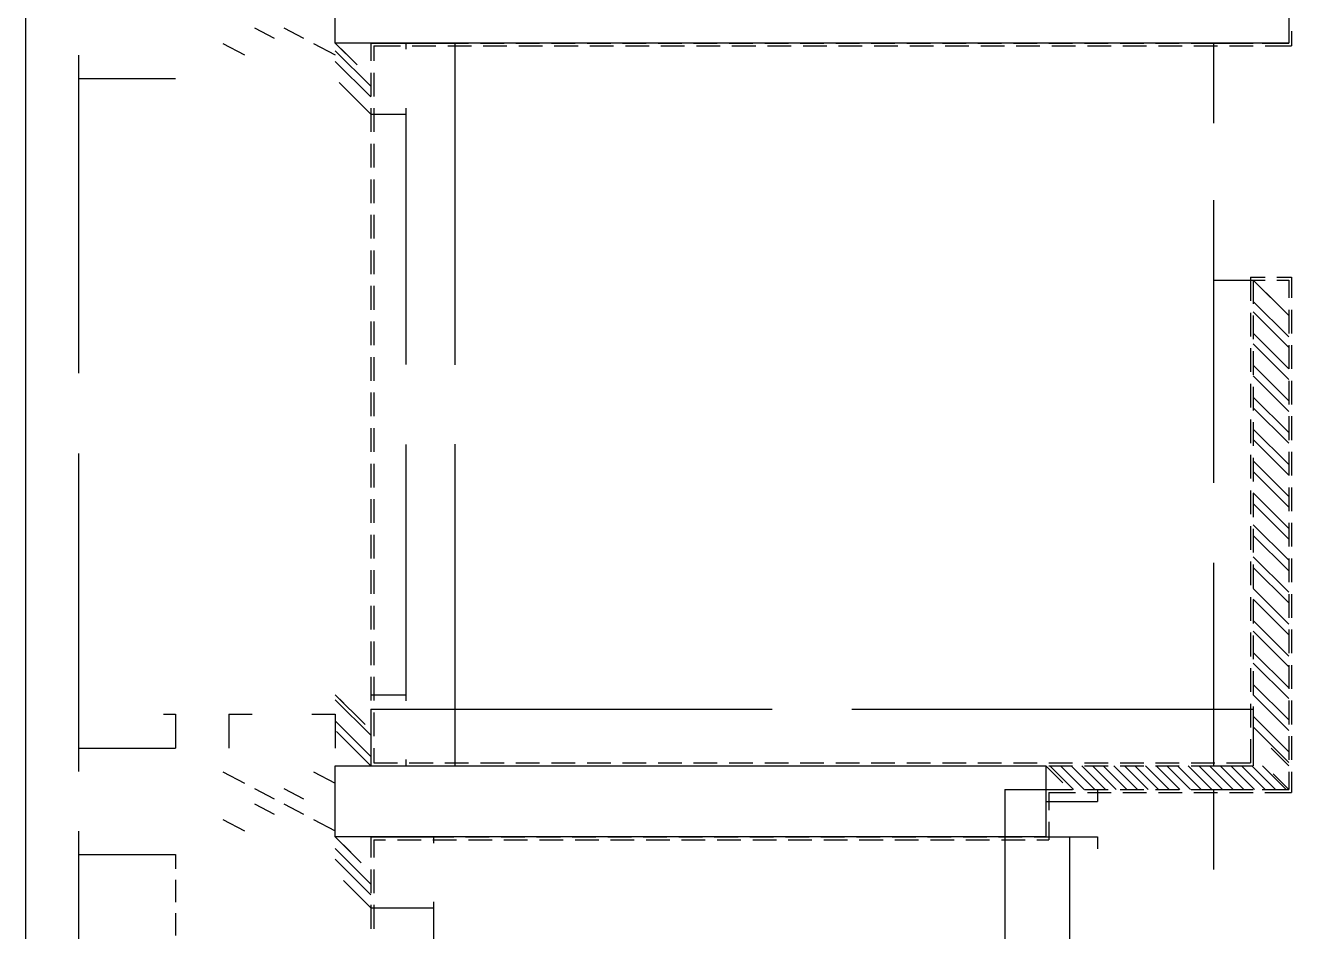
# Model space of a CAD drawing. Header units: metres. Extents: x -20.8 to 16.7, y -14.9 to 14.7.
# Drawn here: x -20.8 to -15.45, y -9.08 to -5.26 of the extents above; entities that cross this region are included whole.
import ezdxf

# ---------------------------------------------------------------- set-up
doc = ezdxf.new("R2010")
doc.units = ezdxf.units.M
doc.layers.add('CAD_PLAN_WALLS', color=8, linetype='Continuous')

msp = doc.modelspace()

# ---------------------------------------------------------------- linework, layer by layer
at = {"layer": 'CAD_PLAN_WALLS'}
for p, q in [((-20.7972, -1.8176), (-20.7975, -12.6575)), ((-19.4887, -5.3309), (-19.4887, -5.0309)), ((-15.4628, -5.031), (-15.4628, -5.331)), ((-15.4628, -5.206), (-15.4628, -5.3311)), ((-19.8299, -5.2668), (-19.747, -5.3105)), ((-19.7055, -5.2668), (-19.6225, -5.3105)), ((-15.4508, -5.2811), (-15.4508, -5.3431)), ((-19.9638, -5.3323), (-19.8714, -5.3809)), ((-19.581, -5.3323), (-19.4887, -5.3809)), ((-19.4887, -5.3309), (-19.4413, -5.3783)), ((-19.4887, -5.3309), (-19.3964, -5.4232)), ((-15.4628, -5.331), (-19.4887, -5.3309)), ((-19.3386, -5.3309), (-19.2261, -5.3309)), ((-19.3386, -5.3309), (-19.3386, -5.4059)), ((-19.3386, -5.3309), (-18.9839, -5.331)), ((-19.3386, -5.3309), (-19.1906, -5.3309)), ((-19.3266, -5.3429), (-19.3266, -5.4059)), ((-19.3266, -5.3429), (-19.2141, -5.3429)), ((-19.1906, -5.3308), (-19.1906, -5.3568)), ((-19.1761, -5.3309), (-19.0761, -5.3309)), ((-19.1641, -5.3429), (-19.0641, -5.3429)), ((-19.0261, -5.3309), (-18.926, -5.3309)), ((-19.0141, -5.3429), (-18.914, -5.3429)), ((-18.984, -5.3309), (-18.984, -6.6884)), ((-18.876, -5.3309), (-18.776, -5.3309)), ((-18.864, -5.3429), (-18.764, -5.3429)), ((-18.726, -5.3309), (-18.626, -5.3309)), ((-18.714, -5.3429), (-18.614, -5.3429)), ((-18.576, -5.3309), (-18.4759, -5.3309)), ((-18.564, -5.3429), (-18.4639, -5.3429)), ((-18.4259, -5.3309), (-18.3259, -5.331)), ((-18.4139, -5.343), (-18.3139, -5.343)), ((-18.2759, -5.331), (-18.1759, -5.331)), ((-18.2639, -5.343), (-18.1639, -5.343)), ((-18.1259, -5.331), (-18.0258, -5.331)), ((-18.1139, -5.343), (-18.0138, -5.343)), ((-17.9758, -5.331), (-17.8758, -5.331)), ((-17.9638, -5.343), (-17.8638, -5.343)), ((-17.8258, -5.331), (-17.7258, -5.331)), ((-17.8138, -5.343), (-17.7138, -5.343)), ((-17.6758, -5.331), (-17.5757, -5.331)), ((-17.6638, -5.343), (-17.5637, -5.343)), ((-17.5257, -5.331), (-17.4257, -5.331)), ((-17.5137, -5.343), (-17.4137, -5.343)), ((-17.3757, -5.331), (-17.2757, -5.331)), ((-17.3637, -5.343), (-17.2637, -5.343)), ((-17.2257, -5.331), (-17.1256, -5.331)), ((-17.2137, -5.343), (-17.1136, -5.343)), ((-17.0756, -5.331), (-16.9756, -5.331)), ((-17.0636, -5.343), (-16.9636, -5.343)), ((-16.9256, -5.331), (-16.8256, -5.331)), ((-16.9136, -5.343), (-16.8136, -5.343)), ((-16.7756, -5.331), (-16.6755, -5.331)), ((-16.7636, -5.343), (-16.6635, -5.343)), ((-16.6255, -5.331), (-16.5255, -5.331)), ((-16.6135, -5.343), (-16.5135, -5.343)), ((-16.4755, -5.331), (-16.3755, -5.331)), ((-16.4635, -5.343), (-16.3635, -5.343)), ((-16.3255, -5.331), (-16.2254, -5.331)), ((-16.3135, -5.343), (-16.2134, -5.343)), ((-16.1754, -5.331), (-16.0754, -5.331)), ((-16.1634, -5.343), (-16.0634, -5.343)), ((-16.0254, -5.331), (-15.9254, -5.331)), ((-16.0134, -5.343), (-15.9134, -5.343)), ((-15.8754, -5.331), (-15.7753, -5.331)), ((-15.8634, -5.343), (-15.7633, -5.3431)), ((-15.7814, -5.331), (-15.6128, -5.331)), ((-15.7813, -5.331), (-15.7813, -5.6685)), ((-15.7253, -5.3311), (-15.6253, -5.3311)), ((-15.7133, -5.3431), (-15.6133, -5.3431)), ((-15.5753, -5.3311), (-15.4628, -5.3311)), ((-15.5633, -5.3431), (-15.4508, -5.3431)), ((-20.5724, -5.3823), (-20.5724, -5.481)), ((-19.4887, -5.363), (-19.3386, -5.513)), ((-19.4887, -5.4079), (-19.3386, -5.5579)), ((-20.5725, -5.4809), (-20.1638, -5.481)), ((-20.5724, -5.4809), (-20.5725, -6.7243)), ((-20.5725, -5.4809), (-20.1638, -5.481)), ((-19.4719, -5.4977), (-19.3386, -5.631)), ((-19.3386, -5.456), (-19.3386, -5.556)), ((-19.3266, -5.456), (-19.3266, -5.556)), ((-19.427, -5.5426), (-19.3386, -5.631)), ((-19.3386, -5.606), (-19.3386, -5.706)), ((-19.3266, -5.606), (-19.3266, -5.706)), ((-19.1906, -5.605), (-19.1906, -5.631)), ((-19.3386, -5.631), (-19.1906, -5.631)), ((-19.3386, -5.631), (-19.1906, -5.631)), ((-19.1906, -5.6309), (-19.1906, -6.6874)), ((-19.3386, -5.756), (-19.3386, -5.856)), ((-19.3266, -5.756), (-19.3266, -5.856)), ((-19.3386, -5.9061), (-19.3386, -6.0061)), ((-19.3266, -5.9061), (-19.3266, -6.0061)), ((-15.7813, -5.9937), (-15.7813, -6.3313)), ((-19.3386, -6.0561), (-19.3386, -6.1561)), ((-19.3266, -6.0561), (-19.3266, -6.1561)), ((-19.3386, -6.2061), (-19.3387, -6.3061)), ((-19.3266, -6.2061), (-19.3266, -6.3061)), ((-19.3387, -6.3562), (-19.3387, -6.4562)), ((-19.3266, -6.3562), (-19.3267, -6.4562)), ((-15.7814, -6.3312), (-15.6128, -6.3312)), ((-15.7813, -6.3312), (-15.7814, -7.1876)), ((-15.7814, -6.3312), (-15.6128, -6.3312)), ((-15.6248, -6.3192), (-15.5628, -6.3192)), ((-15.6248, -6.3192), (-15.6248, -6.4193)), ((-15.6128, -6.3312), (-15.5077, -6.4364)), ((-15.6128, -6.3312), (-15.5975, -6.3466)), ((-15.6128, -6.3313), (-15.6128, -6.4313)), ((-15.6128, -6.3313), (-15.5628, -6.3313)), ((-15.6128, -6.3313), (-15.4628, -6.4813)), ((-15.5128, -6.3193), (-15.4508, -6.3193)), ((-15.5128, -6.3313), (-15.4628, -6.3313)), ((-15.4628, -6.3313), (-15.4628, -6.4063)), ((-15.4508, -6.3193), (-15.4508, -6.4063)), ((-15.6248, -6.4693), (-15.6248, -6.5693)), ((-15.6128, -6.4211), (-15.4628, -6.5711)), ((-15.6128, -6.466), (-15.4628, -6.6161)), ((-15.4628, -6.4563), (-15.4628, -6.5563)), ((-15.4508, -6.4563), (-15.4508, -6.5563)), ((-19.3387, -6.5062), (-19.3387, -6.6062)), ((-19.3267, -6.5062), (-19.3267, -6.6062)), ((-15.6128, -6.4813), (-15.6128, -6.5813)), ((-15.6128, -6.5558), (-15.4628, -6.7059)), ((-15.6249, -6.6193), (-15.6249, -6.7193)), ((-15.6128, -6.6007), (-15.4628, -6.7508)), ((-15.4628, -6.6063), (-15.4628, -6.7063)), ((-15.4508, -6.6063), (-15.4508, -6.7063)), ((-19.3387, -6.6562), (-19.3387, -6.7562)), ((-19.3267, -6.6562), (-19.3267, -6.7562)), ((-15.6128, -6.6313), (-15.6129, -6.7313)), ((-15.6128, -6.6906), (-15.4628, -6.8406)), ((-15.6128, -6.7355), (-15.4628, -6.8855)), ((-15.6249, -6.7693), (-15.6249, -6.8694)), ((-15.6129, -6.7814), (-15.6129, -6.8814)), ((-15.4628, -6.7563), (-15.4628, -6.8564)), ((-15.4508, -6.7563), (-15.4508, -6.8564)), ((-19.3387, -6.8063), (-19.3387, -6.9063)), ((-19.3267, -6.8063), (-19.3267, -6.9063)), ((-15.6128, -6.8253), (-15.4628, -6.9753)), ((-15.6128, -6.8702), (-15.4628, -7.0203)), ((-15.6249, -6.9194), (-15.6249, -7.0194)), ((-15.6129, -6.9314), (-15.6129, -7.0314)), ((-15.4628, -6.9064), (-15.4628, -7.0064)), ((-15.4508, -6.9064), (-15.4508, -7.0064)), ((-19.3387, -6.9563), (-19.3387, -7.0563)), ((-19.3267, -6.9563), (-19.3267, -7.0563)), ((-15.6128, -6.96), (-15.4628, -7.1101)), ((-19.1906, -7.0251), (-19.1907, -8.0816)), ((-18.984, -7.0241), (-18.984, -8.3817)), ((-15.6128, -7.0049), (-15.4628, -7.155)), ((-15.4628, -7.0564), (-15.4628, -7.1564)), ((-15.4508, -7.0564), (-15.4508, -7.1564)), ((-20.5725, -7.0632), (-20.5725, -8.3066)), ((-19.3387, -7.1063), (-19.3387, -7.2063)), ((-19.3267, -7.1063), (-19.3267, -7.2063)), ((-15.6249, -7.0694), (-15.6249, -7.1694)), ((-15.6129, -7.0814), (-15.6129, -7.1814)), ((-15.6128, -7.0948), (-15.4628, -7.2448)), ((-15.6128, -7.1397), (-15.4628, -7.2897)), ((-15.4628, -7.2064), (-15.4628, -7.3065)), ((-15.4508, -7.2064), (-15.4508, -7.3065)), ((-19.3387, -7.2564), (-19.3387, -7.3564)), ((-19.3267, -7.2564), (-19.3267, -7.3564)), ((-15.6249, -7.2194), (-15.6249, -7.3195)), ((-15.6129, -7.2295), (-15.4628, -7.3795)), ((-15.6129, -7.2314), (-15.6129, -7.3315)), ((-15.6129, -7.2744), (-15.4628, -7.4245)), ((-15.6249, -7.3695), (-15.6249, -7.4695)), ((-15.6129, -7.3642), (-15.4628, -7.5143)), ((-15.4628, -7.3565), (-15.4628, -7.4565)), ((-15.4508, -7.3565), (-15.4508, -7.4565)), ((-19.3387, -7.4064), (-19.3387, -7.5064)), ((-19.3267, -7.4064), (-19.3267, -7.5064)), ((-15.6129, -7.3815), (-15.6129, -7.4815)), ((-15.6129, -7.4092), (-15.4628, -7.5592)), ((-15.7814, -7.5253), (-15.7814, -8.3817)), ((-15.6249, -7.5195), (-15.6249, -7.6195)), ((-15.6129, -7.499), (-15.4628, -7.649)), ((-15.6129, -7.5315), (-15.6129, -7.6315)), ((-15.4628, -7.5065), (-15.4628, -7.6065)), ((-15.4508, -7.5065), (-15.4508, -7.6065)), ((-19.3387, -7.5564), (-19.3387, -7.6564)), ((-19.3267, -7.5564), (-19.3267, -7.6564)), ((-15.6129, -7.5439), (-15.4628, -7.6939)), ((-15.6129, -7.6337), (-15.4628, -7.7837)), ((-15.6249, -7.6695), (-15.6249, -7.7696)), ((-15.6129, -7.6786), (-15.4628, -7.8287)), ((-15.6129, -7.6815), (-15.6129, -7.7816)), ((-15.4628, -7.6565), (-15.4628, -7.7566)), ((-15.4508, -7.6565), (-15.4508, -7.7566)), ((-19.3387, -7.7064), (-19.3387, -7.8065)), ((-19.3267, -7.7064), (-19.3267, -7.8065)), ((-15.6129, -7.7684), (-15.4628, -7.9185)), ((-19.3387, -7.8565), (-19.3387, -7.9565)), ((-19.3267, -7.8565), (-19.3267, -7.9565)), ((-15.6249, -7.8196), (-15.6249, -7.9196)), ((-15.6129, -7.8134), (-15.4628, -7.9634)), ((-15.6129, -7.8316), (-15.6129, -7.9316)), ((-15.4628, -7.8066), (-15.4628, -7.9066)), ((-15.4508, -7.8066), (-15.4508, -7.9066)), ((-15.6129, -7.9032), (-15.4628, -8.0532)), ((-15.6129, -7.9481), (-15.4628, -8.0981)), ((-15.4628, -7.9566), (-15.4628, -8.0566)), ((-15.4508, -7.9566), (-15.4508, -8.0566)), ((-19.3387, -8.0065), (-19.3387, -8.1065)), ((-19.3267, -8.0065), (-19.3267, -8.1065)), ((-15.6249, -7.9696), (-15.6249, -8.0696)), ((-15.6129, -7.9816), (-15.6129, -8.0816)), ((-15.6129, -8.0379), (-15.4628, -8.1879)), ((-19.4887, -8.0815), (-19.3626, -8.2077)), ((-19.4887, -8.0815), (-19.4524, -8.1179)), ((-19.4887, -8.1026), (-19.3387, -8.2526)), ((-19.3387, -8.0815), (-19.1906, -8.0816)), ((-19.3387, -8.0815), (-19.1906, -8.0816)), ((-19.1907, -8.0815), (-19.1907, -8.1075)), ((-15.6249, -8.1196), (-15.6249, -8.2197)), ((-15.6129, -8.0828), (-15.4628, -8.2329)), ((-15.4628, -8.1066), (-15.4628, -8.2067)), ((-15.4508, -8.1066), (-15.4508, -8.2067)), ((-20.2139, -8.1634), (-20.1639, -8.1634)), ((-20.1639, -8.1633), (-20.1639, -8.3066)), ((-19.9389, -8.1634), (-19.8402, -8.1634)), ((-19.9388, -8.1633), (-19.9388, -8.3066)), ((-19.9388, -8.1633), (-19.9388, -8.3066)), ((-19.9388, -8.1634), (-19.8888, -8.1634)), ((-19.5873, -8.1634), (-19.4887, -8.1634)), ((-19.4887, -8.1634), (-19.4887, -8.3066)), ((-19.3387, -8.1422), (-19.3387, -8.3816)), ((-19.3387, -8.1422), (-17.6442, -8.1423)), ((-19.3387, -8.1565), (-19.3387, -8.2566)), ((-19.3267, -8.1565), (-19.3267, -8.2566)), ((-17.3073, -8.1423), (-15.6128, -8.1423)), ((-15.6129, -8.1316), (-15.6129, -8.2317)), ((-15.6129, -8.1423), (-15.6129, -8.3817)), ((-15.6129, -8.1726), (-15.4628, -8.3227)), ((-19.4887, -8.1924), (-19.3387, -8.3424)), ((-15.6129, -8.2176), (-15.4628, -8.3676)), ((-19.483, -8.2373), (-19.3387, -8.3816)), ((-15.6249, -8.2697), (-15.6249, -8.3697)), ((-15.6129, -8.2817), (-15.6129, -8.3817)), ((-15.4628, -8.2567), (-15.4628, -8.3567)), ((-15.4508, -8.2567), (-15.4508, -8.3567)), ((-20.5726, -8.3066), (-20.1639, -8.3066)), ((-20.5726, -8.3066), (-20.1639, -8.3066)), ((-20.5725, -8.3065), (-20.5725, -8.4052)), ((-19.3932, -8.3271), (-19.3387, -8.3816)), ((-19.3387, -8.3066), (-19.3387, -8.3816)), ((-19.3267, -8.3066), (-19.3267, -8.3696)), ((-15.5371, -8.3074), (-15.4628, -8.3817)), ((-19.4887, -8.3816), (-16.4881, -8.3817)), ((-19.4887, -8.6817), (-19.4887, -8.3816)), ((-19.3387, -8.3816), (-19.2262, -8.3816)), ((-19.3387, -8.3816), (-18.984, -8.3816)), ((-19.3387, -8.3816), (-19.1906, -8.3816)), ((-19.3267, -8.3696), (-19.2262, -8.3696)), ((-19.1907, -8.3557), (-19.1907, -8.3817)), ((-19.1762, -8.3696), (-19.0761, -8.3696)), ((-19.1762, -8.3816), (-19.0761, -8.3816)), ((-19.0261, -8.3696), (-18.9261, -8.3696)), ((-19.0261, -8.3816), (-18.9261, -8.3816)), ((-18.8761, -8.3696), (-18.7761, -8.3696)), ((-18.8761, -8.3816), (-18.7761, -8.3816)), ((-18.7261, -8.3696), (-18.626, -8.3696)), ((-18.7261, -8.3816), (-18.626, -8.3816)), ((-18.576, -8.3696), (-18.476, -8.3696)), ((-18.576, -8.3816), (-18.476, -8.3816)), ((-18.426, -8.3696), (-18.326, -8.3696)), ((-18.426, -8.3816), (-18.326, -8.3816)), ((-18.276, -8.3696), (-18.1759, -8.3696)), ((-18.276, -8.3816), (-18.1759, -8.3816)), ((-18.1259, -8.3696), (-18.0259, -8.3696)), ((-18.1259, -8.3816), (-18.0259, -8.3816)), ((-17.9759, -8.3696), (-17.8759, -8.3696)), ((-17.9759, -8.3816), (-17.8759, -8.3816)), ((-17.8259, -8.3696), (-17.7259, -8.3696)), ((-17.8259, -8.3816), (-17.7259, -8.3817)), ((-17.6758, -8.3697), (-17.5758, -8.3697)), ((-17.6758, -8.3817), (-17.5758, -8.3817)), ((-17.5258, -8.3697), (-17.4258, -8.3697)), ((-17.5258, -8.3817), (-17.4258, -8.3817)), ((-17.3758, -8.3697), (-17.2758, -8.3697)), ((-17.3758, -8.3817), (-17.2758, -8.3817)), ((-17.2257, -8.3697), (-17.1257, -8.3697)), ((-17.2257, -8.3817), (-17.1257, -8.3817)), ((-17.0757, -8.3697), (-16.9757, -8.3697)), ((-17.0757, -8.3817), (-16.9757, -8.3817)), ((-16.9257, -8.3697), (-16.8257, -8.3697)), ((-16.9257, -8.3817), (-16.8257, -8.3817)), ((-16.7756, -8.3697), (-16.6756, -8.3697)), ((-16.7756, -8.3817), (-16.6756, -8.3817)), ((-16.6256, -8.3697), (-16.5256, -8.3697)), ((-16.6256, -8.3817), (-16.5256, -8.3817)), ((-16.4881, -8.3817), (-16.4615, -8.4082)), ((-16.4881, -8.3817), (-16.4166, -8.4531)), ((-16.4881, -8.3817), (-16.4881, -8.6817)), ((-16.4756, -8.3697), (-16.3756, -8.3697)), ((-16.4756, -8.3817), (-16.3756, -8.3817)), ((-16.4717, -8.3817), (-16.3717, -8.4817)), ((-16.4268, -8.3817), (-16.3268, -8.4817)), ((-16.3819, -8.3817), (-16.2819, -8.4817)), ((-16.337, -8.3817), (-16.237, -8.4817)), ((-16.3255, -8.3697), (-16.2255, -8.3697)), ((-16.3255, -8.3817), (-16.2255, -8.3817)), ((-16.2921, -8.3817), (-16.1921, -8.4817)), ((-16.2472, -8.3817), (-16.1471, -8.4817)), ((-16.2023, -8.3817), (-16.1022, -8.4817)), ((-16.1755, -8.3697), (-16.0755, -8.3697)), ((-16.1755, -8.3817), (-16.0755, -8.3817)), ((-16.1573, -8.3817), (-16.0573, -8.4817)), ((-16.1124, -8.3817), (-16.0124, -8.4817)), ((-16.0675, -8.3817), (-15.9675, -8.4817)), ((-16.0255, -8.3697), (-15.9255, -8.3697)), ((-16.0255, -8.3817), (-15.9255, -8.3817)), ((-16.0226, -8.3817), (-15.9226, -8.4817)), ((-15.9777, -8.3817), (-15.8777, -8.4817)), ((-15.9328, -8.3817), (-15.8328, -8.4817)), ((-15.8879, -8.3817), (-15.7879, -8.4817)), ((-15.8754, -8.3697), (-15.7754, -8.3697)), ((-15.8754, -8.3817), (-15.7754, -8.3817)), ((-15.843, -8.3817), (-15.7429, -8.4817)), ((-15.7981, -8.3817), (-15.698, -8.4817)), ((-15.7814, -8.3817), (-15.6129, -8.3817)), ((-15.7531, -8.3817), (-15.6531, -8.4817)), ((-15.7254, -8.3697), (-15.6249, -8.3697)), ((-15.7254, -8.3817), (-15.6129, -8.3817)), ((-15.7082, -8.3817), (-15.6082, -8.4817)), ((-15.6633, -8.3817), (-15.5633, -8.4817)), ((-15.6184, -8.3817), (-15.5184, -8.4817)), ((-15.5735, -8.3817), (-15.4735, -8.4817)), ((-15.4922, -8.3523), (-15.4628, -8.3817)), ((-19.9638, -8.4066), (-19.8715, -8.4552)), ((-19.5811, -8.4066), (-19.4887, -8.4552)), ((-15.5286, -8.416), (-15.4628, -8.4817)), ((-15.4628, -8.4067), (-15.4628, -8.4817)), ((-15.4508, -8.4067), (-15.4508, -8.4937)), ((-19.83, -8.477), (-19.747, -8.5207)), ((-19.7055, -8.477), (-19.6226, -8.5207)), ((-16.6612, -8.4816), (-16.6613, -10.2512)), ((-16.6613, -8.4817), (-16.4881, -8.4817)), ((-16.4881, -8.4817), (-16.3755, -8.4817)), ((-16.4881, -8.4817), (-16.4881, -8.5567)), ((-16.4761, -8.4937), (-16.4761, -8.5687)), ((-16.4761, -8.4937), (-16.3635, -8.4937)), ((-16.3255, -8.4817), (-16.2255, -8.4817)), ((-16.3135, -8.4937), (-16.2135, -8.4937)), ((-16.2701, -8.4817), (-16.2701, -8.5317)), ((-16.1755, -8.4817), (-16.0755, -8.4817)), ((-16.1635, -8.4937), (-16.0635, -8.4937)), ((-16.0255, -8.4817), (-15.9255, -8.4817)), ((-16.0135, -8.4937), (-15.9134, -8.4937)), ((-15.8754, -8.4817), (-15.7754, -8.4817)), ((-15.8634, -8.4937), (-15.7634, -8.4937)), ((-15.7814, -8.4816), (-15.7814, -8.8192)), ((-15.7814, -8.4817), (-15.6129, -8.4817)), ((-15.7254, -8.4817), (-15.6254, -8.4817)), ((-15.7134, -8.4937), (-15.6134, -8.4937)), ((-15.5754, -8.4817), (-15.4628, -8.4817)), ((-15.5634, -8.4937), (-15.4508, -8.4937)), ((-15.4837, -8.4609), (-15.4628, -8.4817)), ((-19.83, -8.5426), (-19.747, -8.5862)), ((-19.7055, -8.5426), (-19.6226, -8.5862)), ((-16.4881, -8.5317), (-16.27, -8.5317)), ((-19.9638, -8.6081), (-19.8715, -8.6567)), ((-19.5811, -8.6081), (-19.4887, -8.6567)), ((-16.4881, -8.6067), (-16.4881, -8.6817)), ((-20.5725, -8.658), (-20.5725, -8.7567)), ((-16.4761, -8.6187), (-16.4761, -8.6938)), ((-19.4887, -8.6816), (-19.4238, -8.7466)), ((-19.4887, -8.6816), (-19.3789, -8.7915)), ((-16.4881, -8.6817), (-19.4887, -8.6817)), ((-19.3387, -8.6817), (-19.2887, -8.6817)), ((-19.3387, -8.6817), (-19.3387, -8.7692)), ((-19.3387, -8.6817), (-19.0744, -8.6817)), ((-19.3267, -8.6937), (-19.3267, -8.7692)), ((-19.3267, -8.6937), (-19.2767, -8.6937)), ((-19.2387, -8.6817), (-19.1387, -8.6817)), ((-19.2267, -8.6937), (-19.1267, -8.6937)), ((-19.0887, -8.6817), (-18.9886, -8.6817)), ((-19.0767, -8.6937), (-18.9766, -8.6937)), ((-19.0744, -8.6816), (-19.0744, -8.7076)), ((-18.9386, -8.6817), (-18.8386, -8.6817)), ((-18.9266, -8.6937), (-18.8266, -8.6937)), ((-18.7886, -8.6817), (-18.6886, -8.6817)), ((-18.7766, -8.6937), (-18.6766, -8.6937)), ((-18.6386, -8.6817), (-18.5385, -8.6817)), ((-18.6266, -8.6937), (-18.5265, -8.6937)), ((-18.4885, -8.6817), (-18.3885, -8.6817)), ((-18.4765, -8.6937), (-18.3765, -8.6937)), ((-18.3385, -8.6817), (-18.2385, -8.6817)), ((-18.3265, -8.6937), (-18.2265, -8.6937)), ((-18.1885, -8.6817), (-18.0884, -8.6817)), ((-18.1765, -8.6937), (-18.0764, -8.6937)), ((-18.0384, -8.6817), (-17.9384, -8.6817)), ((-18.0264, -8.6937), (-17.9264, -8.6937)), ((-17.8884, -8.6817), (-17.7884, -8.6817)), ((-17.8764, -8.6937), (-17.7764, -8.6937)), ((-17.7384, -8.6817), (-17.6383, -8.6817)), ((-17.7264, -8.6937), (-17.6263, -8.6937)), ((-17.5883, -8.6817), (-17.4883, -8.6817)), ((-17.5763, -8.6937), (-17.4763, -8.6937)), ((-17.4383, -8.6817), (-17.3383, -8.6817)), ((-17.4263, -8.6937), (-17.3263, -8.6937)), ((-17.2883, -8.6817), (-17.1882, -8.6817)), ((-17.2763, -8.6937), (-17.1762, -8.6937)), ((-17.1382, -8.6817), (-17.0382, -8.6817)), ((-17.1262, -8.6937), (-17.0262, -8.6937)), ((-16.9882, -8.6817), (-16.8882, -8.6817)), ((-16.9762, -8.6937), (-16.8762, -8.6937)), ((-16.8382, -8.6817), (-16.7381, -8.6817)), ((-16.8262, -8.6937), (-16.7261, -8.6937)), ((-16.6881, -8.6817), (-16.5881, -8.6817)), ((-16.6761, -8.6937), (-16.5761, -8.6937)), ((-16.5381, -8.6817), (-16.4881, -8.6817)), ((-16.5261, -8.6937), (-16.4761, -8.6938)), ((-16.4881, -8.6817), (-16.3893, -8.6817)), ((-16.4881, -8.6817), (-16.27, -8.6817)), ((-16.3893, -8.6817), (-16.3893, -9.1312)), ((-16.2701, -8.6817), (-16.2701, -8.7317)), ((-20.5725, -8.7566), (-20.5726, -10.5392)), ((-20.5726, -8.7567), (-20.1639, -8.7567)), ((-20.5726, -8.7567), (-20.1639, -8.7567)), ((-20.1639, -8.7567), (-20.1639, -8.8164)), ((-19.4887, -8.7313), (-19.3387, -8.8813)), ((-19.4887, -8.7762), (-19.3387, -8.9263)), ((-19.3387, -8.8192), (-19.3387, -8.9192)), ((-19.3267, -8.8192), (-19.3267, -8.9192)), ((-20.1639, -8.8632), (-20.1639, -8.957)), ((-19.4544, -8.866), (-19.3387, -8.9817)), ((-19.4095, -8.911), (-19.3387, -8.9817)), ((-19.3387, -8.9692), (-19.3387, -9.0693)), ((-19.3387, -8.9818), (-19.0744, -8.9818)), ((-19.3387, -8.9818), (-19.0744, -8.9818)), ((-19.3267, -8.9692), (-19.3267, -9.0693)), ((-19.0744, -8.9558), (-19.0744, -8.9818)), ((-19.0744, -8.9817), (-19.0744, -10.5762)), ((-20.1639, -9.0039), (-20.1639, -9.0977))]:
    msp.add_line(p, q, dxfattribs=at)

doc.saveas('drawing.dxf')
